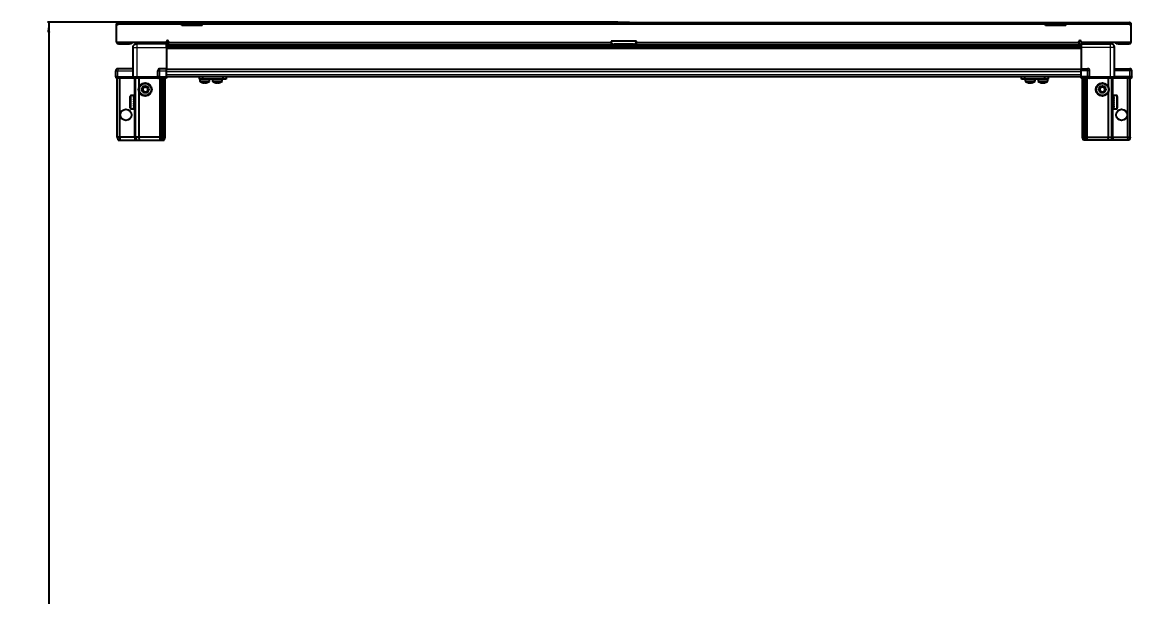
# Model space of a CAD drawing. Header units: millimetres. Extents: x 1415 to 5720, y -1019 to 1530.
# Drawn here: x 1479 to 2571, y 228 to 795 of the extents above; entities that cross this region are included whole.
import ezdxf

# ---------------------------------------------------------------- set-up
doc = ezdxf.new("R2010")
doc.units = ezdxf.units.MM
doc.layers.add('FORMAT', color=7, linetype='Continuous')
doc.styles.add('SLDTEXTSTYLE0', font='TXT', dxfattribs={"width": 0.75})
doc.dimstyles.new('SLDDIMSTYLE0', dxfattribs={"dimtxt": 20, "dimasz": 10, "dimexe": 0, "dimexo": 0.0625, "dimgap": 5, "dimtad": 2, "dimdec": 1, "dimrnd": 1e-09, "dimzin": 12, "dimdsep": 46, "dimtxsty": 'SLDTEXTSTYLE0', "dimsah": 1, "dimcen": 0.09, "dimadec": 0, "dimazin": 3, "dimtfac": 1, "dimtofl": 0, "dimtmove": 0, "dimatfit": 3, "dimfxl": 0, "dimfrac": 2, "dimtolj": 1, "dimtzin": 12, "dimarcsym": 0})

# ---------------------------------------------------------------- blocks, each defined once
blk = doc.blocks.new('_D_8')
at = {"layer": 'FORMAT'}
for p, q in [((2065, 794.5), (1503.8, 794.5)), ((1504.8, 794.5), (1504.8, -1012.5)), ((1573.4, -1012.5), (1503.8, -1012.5))]:
    blk.add_line(p, q, dxfattribs=at)
for points in [[(1504.8, 794.5), (1503.3, 784.5), (1506.4, 784.5)], [(1504.8, -1012.5), (1506.4, -1002.5), (1503.3, -1002.5)]]:
    blk.add_solid(points, dxfattribs=at)
at = {"layer": 'FORMAT', "insert": (1479, -138.5), "char_height": 20, "attachment_point": 1, "rotation": 90, "style": 'SLDTEXTSTYLE0'}
blk.add_mtext('1807', dxfattribs=at)

msp = doc.modelspace()

# ---------------------------------------------------------------- linework, layer by layer
at = {"color": 7, "linetype": 'Continuous', "lineweight": 25}
for p, q in [((1572.32, 792.11), (1571.32, 792.11)), ((1571.32, 792.11), (1571.32, 791.21)), ((1572.32, 791.21), (1571.32, 791.21)), ((1571.32, 791.21), (1571.32, 774.71)), ((1572.32, 792.11), (1572.32, 791.21)), ((1572.92, 794.21), (1635.82, 794.21)), ((1635.82, 792.11), (1635.82, 794.21)), ((1635.82, 794.21), (1645.82, 794.21)), ((1645.82, 792.71), (1635.82, 792.71)), ((1635.82, 791.21), (1635.82, 792.11)), ((1655.82, 791.21), (1635.82, 791.21)), ((1645.82, 794.21), (1655.82, 794.21)), ((1655.82, 792.71), (1645.82, 792.71)), ((1655.82, 794.21), (2485.82, 794.21)), ((1655.82, 794.21), (1655.82, 792.11)), ((1655.82, 791.21), (1655.82, 792.11)), ((2065.03, 794.51), (2065.03, 794.21)), ((2065.03, 794.51), (2076.6, 794.51)), ((2076.6, 794.21), (2076.6, 794.51)), ((2485.82, 792.11), (2485.82, 794.21)), ((2485.82, 794.21), (2495.82, 794.21)), ((2495.82, 792.71), (2485.82, 792.71)), ((2485.82, 791.21), (2485.82, 792.11)), ((2505.82, 791.21), (2485.82, 791.21)), ((2495.82, 794.21), (2505.82, 794.21)), ((2505.82, 792.71), (2495.82, 792.71)), ((2505.82, 794.21), (2568.72, 794.21)), ((2505.82, 794.21), (2505.82, 792.11)), ((2505.82, 791.21), (2505.82, 792.11)), ((2569.32, 792.11), (2570.32, 792.11)), ((2569.32, 792.11), (2569.32, 791.21)), ((2570.32, 791.21), (2569.32, 791.21)), ((2570.32, 791.21), (2570.32, 792.11)), ((2570.32, 774.71), (2570.32, 791.21)), ((1620.82, 774.71), (1620.82, 775.56)), ((1622.82, 775.56), (1622.82, 774.81)), ((2083.32, 775.71), (2058.32, 775.71)), ((2058.32, 775.71), (2058.32, 774.81)), ((2083.32, 774.81), (2083.32, 775.71)), ((2518.82, 774.81), (2518.82, 775.56)), ((2520.82, 775.56), (2520.82, 774.71)), ((1571.32, 774.71), (1620.82, 774.71)), ((1573.42, 773.21), (1584.32, 773.21)), ((1586.32, 773.21), (1584.32, 773.21)), ((1586.32, 774.71), (1586.32, 773.21)), ((1587.82, 740.71), (1587.82, 769.71)), ((1591.57, 774.71), (1591.57, 773.21)), ((1620.82, 773.21), (1591.82, 773.21)), ((1618.07, 773.21), (1618.07, 774.71)), ((1620.82, 774.71), (1620.82, 773.21)), ((1620.82, 772.56), (1644.7, 772.56)), ((2520.82, 770.77), (1620.82, 770.77)), ((2520.82, 770.74), (1620.82, 770.74)), ((1620.82, 769.71), (1620.82, 748.71)), ((1622.82, 772.71), (1622.82, 774.81)), ((1622.82, 772.71), (2058.32, 772.71)), ((1639.32, 772.71), (1639.32, 772.56)), ((1639.48, 772.71), (1639.48, 772.56)), ((1639.69, 772.71), (1639.69, 772.56)), ((1640.24, 772.71), (1640.24, 772.56)), ((1640.65, 772.71), (1640.65, 772.56)), ((1641.54, 772.71), (1641.54, 772.56)), ((1642.13, 772.71), (1642.13, 772.56)), ((1643.26, 772.71), (1643.26, 772.56)), ((1643.96, 772.71), (1643.96, 772.56)), ((1644.7, 772.56), (1645.24, 772.56)), ((1645.24, 772.71), (1645.24, 772.56)), ((1645.24, 772.56), (1645.24, 772.56)), ((1645.24, 772.56), (1645.97, 772.56)), ((1645.43, 772.71), (1645.43, 772.56)), ((1645.93, 772.71), (1645.93, 772.56)), ((1645.97, 772.56), (1645.98, 772.56)), ((1645.98, 772.71), (1645.98, 772.56)), ((1645.98, 772.56), (1646.94, 772.56)), ((1646.94, 772.56), (2494.7, 772.56)), ((1647.27, 772.71), (1647.27, 772.56)), ((1647.28, 772.71), (1647.28, 772.56)), ((1647.98, 772.71), (1647.98, 772.56)), ((1649.15, 772.71), (1649.15, 772.56)), ((1649.77, 772.71), (1649.77, 772.56)), ((1650.71, 772.71), (1650.71, 772.56)), ((1651.17, 772.71), (1651.17, 772.56)), ((1651.8, 772.71), (1651.8, 772.56)), ((1652.05, 772.71), (1652.05, 772.56)), ((1652.29, 772.71), (1652.29, 772.56)), ((1652.32, 772.71), (1652.32, 772.56)), ((2058.32, 774.81), (2058.32, 772.71)), ((2080.32, 772.71), (2061.32, 772.71)), ((2083.32, 772.71), (2083.32, 774.81)), ((2083.32, 772.71), (2518.82, 772.71)), ((2489.32, 772.71), (2489.32, 772.56)), ((2489.43, 772.71), (2489.43, 772.56)), ((2489.61, 772.71), (2489.61, 772.56)), ((2490.12, 772.71), (2490.12, 772.56)), ((2490.51, 772.71), (2490.51, 772.56)), ((2491.37, 772.71), (2491.37, 772.56)), ((2491.93, 772.71), (2491.93, 772.56)), ((2493.05, 772.71), (2493.05, 772.56)), ((2493.73, 772.71), (2493.73, 772.56)), ((2494.7, 772.56), (2495, 772.56)), ((2495, 772.71), (2495, 772.56)), ((2495, 772.56), (2495.01, 772.56)), ((2495.01, 772.56), (2495.74, 772.56)), ((2495.27, 772.71), (2495.27, 772.56)), ((2495.74, 772.71), (2495.74, 772.56)), ((2495.74, 772.56), (2497.03, 772.56)), ((2496.94, 772.56), (2520.82, 772.56)), ((2497.03, 772.71), (2497.03, 772.56)), ((2497.13, 772.71), (2497.13, 772.56)), ((2497.75, 772.71), (2497.75, 772.56)), ((2498.95, 772.71), (2498.95, 772.56)), ((2499.57, 772.71), (2499.57, 772.56)), ((2500.56, 772.71), (2500.56, 772.56)), ((2501.03, 772.71), (2501.03, 772.56)), ((2501.7, 772.71), (2501.7, 772.56)), ((2501.98, 772.71), (2501.98, 772.56)), ((2502.27, 772.71), (2502.27, 772.56)), ((2502.32, 772.56), (2502.32, 772.71)), ((2502.32, 772.71), (2502.32, 772.56)), ((2518.82, 774.81), (2518.82, 772.71)), ((2520.82, 774.71), (2520.82, 773.21)), ((2520.82, 774.71), (2570.32, 774.71)), ((2520.82, 773.21), (2549.82, 773.21)), ((2520.82, 769.71), (2520.82, 748.71)), ((2520.97, 773.21), (2520.97, 769.71)), ((2523.57, 774.71), (2523.57, 773.21)), ((2550.07, 773.21), (2550.07, 774.71)), ((2553.82, 740.71), (2553.82, 769.71)), ((2555.32, 773.21), (2555.32, 774.71)), ((2557.32, 773.21), (2555.32, 773.21)), ((2557.32, 773.21), (2568.22, 773.21)), ((1570.82, 740.71), (1570.82, 746.71)), ((1587.82, 748.71), (1572.82, 748.71)), ((1612.32, 740.71), (1612.32, 746.71)), ((1620.82, 748.71), (1614.32, 748.71)), ((1620.82, 746.71), (1620.82, 748.71)), ((1620.82, 748.06), (2520.82, 748.06)), ((1620.82, 740.71), (1620.82, 746.71)), ((2520.82, 748.71), (2527.32, 748.71)), ((2520.82, 746.71), (2520.82, 748.71)), ((2520.82, 740.71), (2520.82, 746.71)), ((2529.32, 740.71), (2529.32, 746.71)), ((2553.82, 748.71), (2568.82, 748.71)), ((2570.82, 740.71), (2570.82, 746.71)), ((1570.82, 740.71), (1570.82, 740.38)), ((1570.82, 740.71), (1570.82, 740.71)), ((1570.82, 740.71), (1570.82, 740.38)), ((1572.82, 740.71), (1570.82, 740.71)), ((1570.82, 740.38), (1571.32, 739.51)), ((1570.82, 740.38), (1571.32, 739.51)), ((1571.32, 739.51), (1572.82, 739.51)), ((1572.32, 681.21), (1572.32, 739.51)), ((1572.82, 740.71), (1587.62, 740.71)), ((1587.62, 739.51), (1572.82, 739.51)), ((1574.82, 681.21), (1574.82, 739.51)), ((1587.62, 740.71), (1587.82, 740.71)), ((1587.82, 739.51), (1587.62, 739.51)), ((1587.82, 740.71), (1587.82, 739.51)), ((1587.82, 740.71), (1591.82, 740.71)), ((1591.82, 739.51), (1587.82, 739.51)), ((1590.32, 681.21), (1590.32, 739.51)), ((1591.82, 740.71), (1612.12, 740.71)), ((1612.12, 739.51), (1591.82, 739.51)), ((1593.82, 730.71), (1593.82, 739.51)), ((1612.12, 740.71), (1612.32, 740.71)), ((1612.32, 739.51), (1612.12, 739.51)), ((1612.32, 740.71), (1612.32, 739.51)), ((1614.32, 740.71), (1612.32, 740.71)), ((1612.32, 740.71), (1614.32, 740.71)), ((1612.32, 739.51), (1613, 739.51)), ((1620.82, 739.51), (1613, 739.51)), ((1614.32, 740.71), (1620.82, 740.71)), ((1614.32, 740.38), (1620.82, 740.38)), ((1615.32, 681.21), (1615.32, 739.51)), ((1616.32, 681.21), (1616.32, 739.51)), ((1617.82, 681.21), (1617.82, 739.51)), ((1619.32, 681.21), (1619.32, 739.51)), ((1620.82, 740.86), (2520.82, 740.86)), ((1620.82, 740.71), (1620.82, 740.38)), ((1620.82, 740.38), (1620.82, 739.51)), ((1653.27, 738.36), (1653.27, 740.86)), ((1656.27, 738.36), (1653.27, 738.36)), ((1653.62, 738.36), (1653.62, 736.46)), ((1656.27, 740.86), (1656.27, 738.36)), ((1676.47, 738.36), (1656.27, 738.36)), ((1663.12, 736.46), (1663.12, 738.36)), ((1666.07, 738.36), (1666.07, 736.46)), ((1666.12, 738.36), (1666.12, 736.46)), ((1675.62, 736.46), (1675.62, 738.36)), ((1676.47, 738.36), (1676.47, 740.86)), ((1679.47, 738.36), (1676.47, 738.36)), ((1679.47, 740.86), (1679.47, 738.36)), ((2462.17, 738.36), (2462.17, 740.86)), ((2465.17, 738.36), (2462.17, 738.36)), ((2465.17, 740.86), (2465.17, 738.36)), ((2485.37, 738.36), (2465.17, 738.36)), ((2466.02, 738.36), (2466.02, 736.46)), ((2475.52, 736.46), (2475.52, 738.36)), ((2475.57, 736.46), (2475.57, 738.36)), ((2478.52, 738.36), (2478.52, 736.46)), ((2485.37, 738.36), (2485.37, 740.86)), ((2488.37, 738.36), (2485.37, 738.36)), ((2488.02, 736.46), (2488.02, 738.36)), ((2488.37, 740.86), (2488.37, 738.36)), ((2520.82, 740.71), (2520.82, 740.38)), ((2520.82, 740.71), (2520.82, 740.71)), ((2520.82, 740.71), (2527.32, 740.71)), ((2527.32, 740.71), (2520.82, 740.71)), ((2520.82, 739.51), (2520.82, 740.38)), ((2520.82, 740.38), (2520.82, 740.38)), ((2520.82, 740.38), (2527.32, 740.38)), ((2528.64, 739.51), (2520.82, 739.51)), ((2522.32, 681.21), (2522.32, 739.51)), ((2523.82, 681.21), (2523.82, 739.51)), ((2525.32, 681.21), (2525.32, 739.51)), ((2526.32, 681.21), (2526.32, 739.51)), ((2529.32, 740.71), (2527.32, 740.71)), ((2528.64, 739.51), (2529.32, 739.51)), ((2529.32, 740.71), (2529.32, 739.51)), ((2529.32, 740.71), (2529.52, 740.71)), ((2529.52, 739.51), (2529.32, 739.51)), ((2529.52, 740.71), (2549.82, 740.71)), ((2549.82, 739.51), (2529.52, 739.51)), ((2547.82, 730.71), (2547.82, 739.51)), ((2549.82, 740.71), (2553.82, 740.71)), ((2553.82, 739.51), (2549.82, 739.51)), ((2551.32, 681.21), (2551.32, 739.51)), ((2553.82, 740.71), (2553.82, 739.51)), ((2553.82, 740.71), (2554.02, 740.71)), ((2554.02, 739.51), (2553.82, 739.51)), ((2554.02, 740.71), (2568.82, 740.71)), ((2568.82, 740.71), (2554.02, 740.71)), ((2568.82, 739.51), (2554.02, 739.51)), ((2566.82, 681.21), (2566.82, 739.51)), ((2570.82, 740.71), (2568.82, 740.71)), ((2568.82, 739.51), (2570.32, 739.51)), ((2569.32, 681.21), (2569.32, 739.51)), ((2570.32, 739.51), (2570.82, 740.38)), ((2570.82, 740.71), (2570.82, 740.38)), ((1585.12, 710.01), (1585.12, 721.41)), ((1588.82, 722.21), (1585.92, 722.21)), ((1588.32, 722.12), (1588.82, 722.12)), ((1588.32, 722.12), (1588.32, 721.95)), ((1588.32, 721.95), (1588.82, 721.95)), ((1588.32, 721.47), (1588.82, 721.47)), ((1588.32, 721.47), (1588.32, 721.09)), ((1588.32, 721.09), (1588.82, 721.09)), ((1588.82, 722.12), (1588.82, 722.21)), ((1588.82, 721.95), (1588.82, 722.12)), ((1588.82, 721.47), (1588.82, 721.95)), ((1588.82, 721.09), (1588.82, 721.47)), ((1588.82, 720.25), (1588.82, 721.09)), ((1593.82, 681.21), (1593.82, 725.71)), ((2547.82, 681.21), (2547.82, 725.71)), ((2555.72, 722.21), (2552.82, 722.21)), ((2552.82, 722.21), (2552.82, 722.2)), ((2553.32, 722.2), (2552.82, 722.2)), ((2552.82, 722.2), (2552.82, 722.12)), ((2552.82, 722.12), (2552.82, 721.78)), ((2553.32, 722.12), (2552.82, 722.12)), ((2553.32, 721.78), (2552.82, 721.78)), ((2552.82, 721.78), (2552.82, 721.48)), ((2552.82, 721.48), (2552.82, 720.76)), ((2553.32, 721.48), (2552.82, 721.48)), ((2553.32, 722.12), (2553.32, 722.2)), ((2553.32, 721.48), (2553.32, 721.78)), ((2556.52, 721.41), (2556.52, 719.93)), ((1588.32, 720.25), (1588.82, 720.25)), ((1588.32, 720.25), (1588.32, 719.69)), ((1588.32, 719.69), (1588.82, 719.69)), ((1588.32, 718.59), (1588.82, 718.59)), ((1588.32, 718.59), (1588.32, 717.91)), ((1588.32, 717.91), (1588.82, 717.91)), ((1588.32, 716.65), (1588.82, 716.65)), ((1588.32, 716.65), (1588.32, 715.91)), ((1588.32, 716.35), (1588.82, 716.35)), ((1588.32, 715.91), (1588.82, 715.91)), ((1588.32, 714.61), (1588.82, 714.61)), ((1588.32, 714.61), (1588.32, 713.89)), ((1588.32, 714.48), (1588.82, 714.48)), ((1588.32, 713.89), (1588.82, 713.89)), ((1588.32, 712.69), (1588.82, 712.69)), ((1588.32, 712.69), (1588.32, 712.06)), ((1588.32, 712.06), (1588.82, 712.06)), ((1588.32, 711.06), (1588.82, 711.06)), ((1588.32, 711.06), (1588.32, 710.57)), ((1588.32, 710.57), (1588.82, 710.57)), ((1588.32, 709.88), (1588.82, 709.88)), ((1588.32, 709.88), (1588.32, 709.6)), ((1588.82, 719.69), (1588.82, 720.25)), ((1588.92, 720.11), (1588.82, 720.11)), ((1588.82, 718.59), (1588.82, 719.69)), ((1588.82, 717.91), (1588.82, 718.59)), ((1588.82, 716.65), (1588.82, 717.91)), ((1588.82, 716.35), (1588.82, 716.65)), ((1588.82, 714.61), (1588.82, 715.91)), ((1588.82, 713.89), (1588.82, 714.48)), ((1588.82, 712.69), (1588.82, 713.89)), ((1588.82, 712.06), (1588.82, 712.69)), ((1588.82, 711.06), (1588.82, 712.06)), ((1588.82, 711.31), (1588.92, 711.31)), ((1588.82, 710.57), (1588.82, 711.06)), ((1588.82, 709.88), (1588.82, 710.57)), ((1588.82, 709.6), (1588.82, 709.88)), ((1588.92, 718.6), (1588.92, 720.11)), ((1588.92, 711.31), (1588.92, 718.6)), ((1590.32, 719.71), (1589.32, 719.71)), ((1589.32, 711.71), (1590.32, 711.71)), ((2552.32, 719.71), (2551.32, 719.71)), ((2551.32, 711.71), (2552.32, 711.71)), ((2552.82, 720.11), (2552.72, 720.11)), ((2552.72, 720.11), (2552.72, 711.31)), ((2552.72, 711.31), (2552.82, 711.31)), ((2553.32, 720.76), (2552.82, 720.76)), ((2552.82, 720.76), (2552.82, 720.26)), ((2552.82, 720.26), (2552.82, 719.25)), ((2553.32, 720.26), (2552.82, 720.26)), ((2553.32, 719.25), (2552.82, 719.25)), ((2552.82, 719.25), (2552.82, 718.61)), ((2552.82, 718.61), (2552.82, 717.39)), ((2553.32, 718.61), (2552.82, 718.61)), ((2553.32, 717.39), (2552.82, 717.39)), ((2552.82, 717.39), (2552.82, 716.85)), ((2553.32, 716.85), (2552.82, 716.85)), ((2552.82, 716.67), (2552.82, 715.37)), ((2553.32, 716.67), (2552.82, 716.67)), ((2553.32, 715.37), (2552.82, 715.37)), ((2553.32, 714.98), (2552.82, 714.98)), ((2552.82, 714.98), (2552.82, 714.63)), ((2553.32, 714.63), (2552.82, 714.63)), ((2552.82, 714.63), (2552.82, 713.38)), ((2553.32, 713.38), (2552.82, 713.38)), ((2552.82, 713.38), (2552.82, 712.7)), ((2552.82, 712.7), (2552.82, 711.62)), ((2553.32, 712.7), (2552.82, 712.7)), ((2553.32, 711.62), (2552.82, 711.62)), ((2552.82, 711.62), (2552.82, 711.07)), ((2552.82, 711.07), (2552.82, 710.26)), ((2553.32, 711.07), (2552.82, 711.07)), ((2553.32, 710.26), (2552.82, 710.26)), ((2552.82, 710.26), (2552.82, 709.89)), ((2552.82, 709.89), (2552.82, 709.43)), ((2553.32, 709.89), (2552.82, 709.89)), ((2553.32, 720.26), (2553.32, 720.76)), ((2553.32, 718.61), (2553.32, 719.25)), ((2553.32, 716.67), (2553.32, 717.39)), ((2553.32, 714.63), (2553.32, 715.37)), ((2553.32, 712.7), (2553.32, 713.38)), ((2553.32, 711.07), (2553.32, 711.62)), ((2553.32, 709.89), (2553.32, 710.26)), ((2556.52, 719.93), (2556.52, 710.01)), ((1585.92, 709.21), (1588.82, 709.21)), ((1588.32, 709.6), (1588.82, 709.6)), ((1588.32, 709.28), (1588.82, 709.28)), ((1588.32, 709.28), (1588.32, 709.22)), ((1588.32, 709.22), (1588.82, 709.22)), ((1588.82, 709.28), (1588.82, 709.6)), ((1588.82, 709.22), (1588.82, 709.28)), ((1588.82, 709.21), (1588.82, 709.22)), ((2553.32, 709.43), (2552.82, 709.43)), ((2552.82, 709.43), (2552.82, 709.28)), ((2552.82, 709.28), (2552.82, 709.21)), ((2553.32, 709.28), (2552.82, 709.28)), ((2552.82, 709.21), (2555.72, 709.21)), ((2553.32, 709.28), (2553.32, 709.43)), ((1572.32, 681.21), (1573.12, 678.21)), ((1574.82, 681.21), (1572.32, 681.21)), ((1573.12, 678.21), (1574.97, 678.21)), ((1574.82, 681.21), (1574.97, 678.21)), ((1589.32, 681.21), (1574.82, 681.21)), ((1574.97, 678.21), (1589.32, 678.21)), ((1590.32, 681.21), (1589.32, 681.21)), ((1589.32, 678.21), (1591.12, 678.21)), ((1593.82, 681.21), (1590.32, 681.21)), ((1590.32, 681.21), (1591.12, 678.21)), ((1591.12, 678.21), (1594.15, 678.21)), ((1614.32, 681.21), (1593.82, 681.21)), ((1594.15, 678.21), (1593.82, 681.21)), ((1594.15, 678.21), (1614.32, 678.21)), ((1615.32, 681.21), (1614.32, 681.21)), ((1614.32, 678.21), (1616.12, 678.21)), ((1616.32, 681.21), (1615.32, 681.21)), ((1616.12, 678.21), (1615.32, 681.21)), ((1616.12, 678.21), (1616.86, 678.21)), ((1617.82, 681.21), (1616.32, 681.21)), ((1616.86, 678.21), (1616.32, 681.21)), ((1616.86, 678.21), (1617.36, 678.21)), ((1617.36, 678.21), (1617.82, 681.21)), ((1617.36, 678.21), (1618.52, 678.21)), ((1619.32, 681.21), (1617.82, 681.21)), ((1618.52, 678.21), (1619.32, 681.21)), ((2522.32, 681.21), (2523.82, 681.21)), ((2523.12, 678.21), (2522.32, 681.21)), ((2524.28, 678.21), (2523.12, 678.21)), ((2523.82, 681.21), (2525.32, 681.21)), ((2524.28, 678.21), (2523.82, 681.21)), ((2524.78, 678.21), (2524.28, 678.21)), ((2524.78, 678.21), (2525.32, 681.21)), ((2525.52, 678.21), (2524.78, 678.21)), ((2525.32, 681.21), (2526.32, 681.21)), ((2525.52, 678.21), (2526.32, 681.21)), ((2527.32, 678.21), (2525.52, 678.21)), ((2526.32, 681.21), (2527.32, 681.21)), ((2527.32, 681.21), (2547.82, 681.21)), ((2547.49, 678.21), (2527.32, 678.21)), ((2547.49, 678.21), (2547.82, 681.21)), ((2550.52, 678.21), (2547.49, 678.21)), ((2547.82, 681.21), (2551.32, 681.21)), ((2551.32, 681.21), (2550.52, 678.21)), ((2552.32, 678.21), (2550.52, 678.21)), ((2551.32, 681.21), (2552.32, 681.21)), ((2552.32, 681.21), (2566.82, 681.21)), ((2566.67, 678.21), (2552.32, 678.21)), ((2566.82, 681.21), (2566.67, 678.21)), ((2568.52, 678.21), (2566.67, 678.21)), ((2566.82, 681.21), (2569.32, 681.21)), ((2569.32, 681.21), (2568.52, 678.21))]:
    msp.add_line(p, q, dxfattribs=at)
at = {"color": 8, "linetype": 'Continuous', "lineweight": 18}
for p, q in [((1635.82, 792.11), (1572.32, 792.11)), ((1645.82, 792.71), (1645.82, 794.21)), ((2485.82, 792.11), (1655.82, 792.11)), ((2495.82, 794.21), (2495.82, 792.71)), ((2569.32, 792.11), (2505.82, 792.11)), ((1573.42, 774.71), (1573.42, 773.21)), ((1584.32, 773.21), (1584.32, 774.71)), ((1591.82, 769.71), (1620.82, 769.71)), ((1591.82, 740.71), (1591.82, 769.71)), ((1620.82, 773.21), (1622.82, 773.21)), ((2520.82, 771.98), (1620.82, 771.98)), ((1620.82, 769.53), (2520.82, 769.53)), ((2520.82, 768.12), (1620.82, 768.12)), ((1622.82, 774.81), (2058.32, 774.81)), ((2058.32, 773.21), (2059.66, 773.21)), ((2081.98, 773.21), (2083.32, 773.21)), ((2083.32, 774.81), (2518.82, 774.81)), ((2518.82, 773.21), (2520.82, 773.21)), ((2549.82, 769.71), (2520.82, 769.71)), ((2549.82, 740.71), (2549.82, 769.71)), ((2557.32, 774.71), (2557.32, 773.21)), ((2568.22, 774.71), (2568.22, 773.21)), ((1570.82, 746.71), (1572.82, 746.71)), ((1572.82, 748.71), (1572.82, 746.71)), ((1572.82, 740.71), (1572.82, 746.71)), ((1572.82, 746.71), (1587.82, 746.71)), ((1612.32, 746.71), (1614.32, 746.71)), ((1614.32, 746.71), (1614.32, 748.71)), ((1614.32, 746.71), (1620.82, 746.71)), ((1614.32, 740.71), (1614.32, 746.71)), ((1620.82, 748.71), (2520.82, 748.71)), ((1620.82, 746.06), (2520.82, 746.06)), ((1620.82, 742.86), (2520.82, 742.86)), ((2527.32, 746.71), (2520.82, 746.71)), ((2527.32, 746.71), (2527.32, 748.71)), ((2527.32, 740.71), (2527.32, 746.71)), ((2529.32, 746.71), (2527.32, 746.71)), ((2568.82, 746.71), (2553.82, 746.71)), ((2568.82, 748.71), (2568.82, 746.71)), ((2568.82, 740.71), (2568.82, 746.71)), ((2570.82, 746.71), (2568.82, 746.71)), ((1572.82, 740.71), (1572.82, 739.51)), ((1587.62, 739.51), (1587.62, 740.71)), ((1589.32, 719.71), (1589.32, 739.51)), ((1591.82, 740.71), (1591.82, 739.51)), ((1612.12, 739.51), (1612.12, 740.71)), ((1614.32, 740.71), (1614.32, 740.38)), ((1614.32, 681.21), (1614.32, 739.51)), ((1663.12, 736.46), (1653.62, 736.46)), ((1662.93, 736.09), (1653.81, 736.09)), ((1666.12, 736.46), (1666.07, 736.46)), ((1675.62, 736.46), (1666.12, 736.46)), ((1666.31, 736.09), (1666.26, 736.09)), ((1675.43, 736.09), (1666.31, 736.09)), ((2468.23, 736.46), (2466.02, 736.46)), ((2468.33, 736.09), (2466.21, 736.09)), ((2475.52, 736.46), (2468.23, 736.46)), ((2475.33, 736.09), (2468.33, 736.09)), ((2475.38, 736.09), (2475.33, 736.09)), ((2475.57, 736.46), (2475.52, 736.46)), ((2486.02, 736.46), (2478.52, 736.46)), ((2485.91, 736.09), (2478.71, 736.09)), ((2487.83, 736.09), (2485.91, 736.09)), ((2488.02, 736.46), (2486.02, 736.46)), ((2520.82, 740.71), (2520.82, 740.38)), ((2527.32, 740.71), (2527.32, 740.38)), ((2527.32, 681.21), (2527.32, 739.51)), ((2529.52, 740.71), (2529.52, 739.51)), ((2549.82, 740.71), (2549.82, 739.51)), ((2552.32, 719.71), (2552.32, 739.51)), ((2554.02, 740.71), (2554.02, 739.51)), ((2568.82, 740.71), (2568.82, 739.51)), ((1585.92, 709.21), (1585.92, 722.21)), ((2555.72, 722.21), (2555.72, 720.52)), ((1589.32, 718.34), (1589.32, 719.71)), ((1589.32, 711.71), (1589.32, 718.34)), ((1589.32, 681.21), (1589.32, 711.71)), ((2552.32, 719.71), (2552.32, 711.71)), ((2552.32, 681.21), (2552.32, 711.71)), ((2555.72, 720.52), (2555.72, 709.21)), ((1589.32, 681.21), (1589.32, 678.21)), ((1614.32, 678.21), (1614.32, 681.21)), ((2527.32, 678.21), (2527.32, 681.21)), ((2552.32, 681.21), (2552.32, 678.21))]:
    msp.add_line(p, q, dxfattribs=at)
at = {"color": 7, "linetype": 'Continuous', "lineweight": 25}
for centre, radius in [((1599.82, 728.21), 6.5), ((2541.82, 728.21), 6.5), ((1599.82, 728.21), 3.46), ((2541.82, 728.21), 3.46), ((1580.82, 703.21), 5.5), ((2560.82, 703.21), 5.5)]:
    msp.add_circle(centre, radius, dxfattribs=at)
at = {"color": 8, "linetype": 'Continuous', "lineweight": 18}
for centre in [(1599.82, 728.21), (2541.82, 728.21)]:
    msp.add_circle(centre, 5.7, dxfattribs=at)
at = {"color": 7, "linetype": 'Continuous', "lineweight": 25}
for centre, radius, start, end in [((1621.82, 775.56), 1, 0, 180), ((2061.32, 775.71), 3, 180, 270), ((2080.32, 775.71), 3, 270, 360), ((2519.82, 775.56), 1, 0, 180), ((1573.42, 775.31), 2.1, 196.60155, 270), ((2568.22, 775.31), 2.1, 270, 343.39845), ((1572.82, 746.71), 2, 90, 180), ((1614.32, 746.71), 2, 90, 180), ((2527.32, 746.71), 2, 0, 90), ((2568.82, 746.71), 2, 0, 90), ((1654.07, 736.46), 0.45, 180, 235.28209), ((1658.37, 742.66), 8, 235.28209, 258.9392), ((1658.37, 742.66), 8, 281.00757, 304.71791), ((1662.67, 736.46), 0.45, 304.71791, 0), ((1666.52, 736.46), 0.45, 180, 235.28209), ((1666.57, 736.46), 0.45, 180, 235.28209), ((1670.82, 742.66), 8, 235.28209, 256.54113), ((1670.87, 742.66), 8, 235.28209, 259.06255), ((1670.87, 742.66), 8, 280.87532, 304.71791), ((1675.17, 736.46), 0.45, 304.71791, 0), ((2466.47, 736.46), 0.45, 180, 235.28209), ((2470.77, 742.66), 8, 235.28209, 259.05401), ((2470.77, 742.66), 8, 280.84597, 304.71791), ((2470.82, 742.66), 8, 280.92113, 304.71791), ((2475.07, 736.46), 0.45, 304.71791, 0), ((2475.12, 736.46), 0.45, 304.71791, 0), ((2478.97, 736.46), 0.45, 180, 235.28209), ((2483.27, 742.66), 8, 235.28209, 258.92302), ((2483.27, 742.66), 8, 280.93918, 304.71791), ((2487.57, 736.46), 0.45, 304.71791, 0), ((1585.92, 721.41), 0.8, 90, 180), ((1599.82, 728.21), 2.5, 134.92207, 194.92207), ((1599.82, 728.21), 2.5, 194.92207, 254.92207), ((1599.82, 728.21), 2.5, 74.92207, 134.92207), ((1599.82, 728.21), 2.5, 254.92207, 314.92207), ((1599.82, 728.21), 2.5, 14.92207, 74.92207), ((1599.82, 728.21), 2.5, 314.92207, 14.92207), ((2541.82, 728.21), 2.5, 118.29497, 178.29497), ((2541.82, 728.21), 2.5, 178.29497, 238.29497), ((2541.82, 728.21), 2.5, 238.29497, 298.29497), ((2541.82, 728.21), 2.5, 58.29497, 118.29497), ((2541.82, 728.21), 2.5, 298.29497, 358.29497), ((2541.82, 728.21), 2.5, 358.29497, 58.29497), ((2555.72, 721.41), 0.8, 0, 90), ((1585.92, 710.01), 0.8, 180, 270), ((1589.32, 720.11), 0.4, 180, 270), ((1589.32, 711.31), 0.4, 90, 180), ((2552.32, 720.11), 0.4, 270, 360), ((2552.32, 711.31), 0.4, 0, 90), ((2555.72, 710.01), 0.8, 270, 360)]:
    msp.add_arc(centre, radius, start, end, dxfattribs=at)
for centre, start_param, end_param in [((1614.32, 736.92), 0, 0.7227342), ((2527.32, 736.92), 5.5604511, 6.2831853)]:
    msp.add_ellipse(centre, major_axis=(0, 3.46), ratio=0.5773503, start_param=start_param, end_param=end_param, dxfattribs=at)
for points, knots in [([(1572.91, 794.12), (1572.83, 794.11), (1572.52, 794.06), (1572.03, 793.73), (1571.57, 793.19), (1571.35, 792.6), (1571.33, 792.24), (1571.32, 792.11)], [0, 0, 0, 0, 0.0862, 0.3453145, 0.6044258, 0.863537, 1, 1, 1, 1]), ([(1572.32, 792.11), (1572.37, 792.37), (1572.46, 792.86), (1572.59, 793.5), (1572.72, 793.97), (1572.83, 794.19), (1572.9, 794.21), (1572.92, 794.21)], [0, 0, 0, 0, 0.2302553, 0.4485219, 0.6667858, 0.8850496, 1, 1, 1, 1]), ([(2570.32, 792.11), (2570.29, 792.37), (2570.24, 792.86), (2569.85, 793.5), (2569.29, 793.98), (2568.83, 794.11), (2568.6, 794.18)], [0, 0, 0, 0, 0.2601609, 0.506776, 0.753388, 1, 1, 1, 1]), ([(2568.72, 794.21), (2568.77, 794.19), (2568.86, 794.13), (2568.99, 793.74), (2569.12, 793.18), (2569.23, 792.6), (2569.3, 792.24), (2569.32, 792.11)], [0, 0, 0, 0, 0.2302553, 0.4485219, 0.6667858, 0.8850496, 1, 1, 1, 1]), ([(1587.82, 769.71), (1587.87, 770.15), (1587.94, 770.83), (1588.38, 771.65), (1588.83, 772.21), (1589.39, 772.66), (1590.2, 773.09), (1590.88, 773.17), (1591.32, 773.21)], [0, 0, 0, 0, 0.23945684, 0.36836066, 0.5, 0.63163934, 0.76054316, 1, 1, 1, 1]), ([(1591.82, 773.21), (1591.75, 773.21), (1591.62, 773.21), (1591.46, 773.21), (1591.34, 773.21), (1591.33, 773.21), (1591.32, 773.21)], [0, 0, 0, 0, 0.2493943, 0.5003335, 0.7501667, 1, 1, 1, 1]), ([(1620.82, 769.71), (1620.82, 770.11), (1620.82, 770.89), (1620.82, 771.94), (1620.82, 772.73), (1620.82, 773.15), (1620.82, 773.2), (1620.82, 773.21)], [0, 0, 0, 0, 0.2146939, 0.4293877, 0.6440816, 0.8587754, 1, 1, 1, 1]), ([(2520.82, 769.71), (2520.82, 770.11), (2520.82, 770.89), (2520.82, 771.94), (2520.82, 772.73), (2520.82, 773.15), (2520.82, 773.2), (2520.82, 773.21)], [0, 0, 0, 0, 0.2146939, 0.4293877, 0.6440816, 0.8587754, 1, 1, 1, 1]), ([(2549.82, 773.21), (2549.89, 773.21), (2550.02, 773.21), (2550.18, 773.21), (2550.3, 773.21), (2550.31, 773.21), (2550.32, 773.21)], [0, 0, 0, 0, 0.2493943, 0.5003335, 0.7501667, 1, 1, 1, 1]), ([(2553.82, 769.71), (2553.77, 770.15), (2553.7, 770.83), (2553.26, 771.65), (2552.81, 772.21), (2552.25, 772.66), (2551.44, 773.09), (2550.76, 773.17), (2550.32, 773.21)], [0, 0, 0, 0, 0.23945684, 0.36836066, 0.5, 0.63163934, 0.76054316, 1, 1, 1, 1]), ([(1656.87, 734.81), (1656.87, 734.81), (1656.87, 734.8), (1656.73, 734.84), (1656.55, 734.89), (1656.4, 734.94), (1656.33, 734.97), (1656.32, 734.98), (1656.32, 734.99), (1656.33, 734.99), (1656.35, 734.98), (1656.42, 734.97), (1656.71, 734.9), (1657.09, 734.83), (1657.51, 734.8), (1657.78, 734.82), (1657.94, 734.89), (1658.04, 734.96), (1658.11, 734.98), (1658.14, 734.99), (1658.16, 734.99), (1658.18, 734.99), (1658.22, 734.98), (1658.32, 734.95), (1658.48, 734.88), (1658.7, 734.82), (1659, 734.8), (1659.34, 734.82), (1659.65, 734.87), (1659.89, 734.92), (1660.01, 734.95), (1660.09, 734.97), (1660.14, 734.98), (1660.18, 734.98), (1660.2, 734.99), (1660.2, 734.99), (1660.2, 734.99)], [0, 0, 0, 0, 0.02609806, 0.07983731, 0.13720457, 0.17835712, 0.1990393, 0.20333955, 0.20768945, 0.21072293, 0.21454384, 0.22147953, 0.24860164, 0.35577715, 0.40489702, 0.45442268, 0.54604997, 0.59140385, 0.59711865, 0.60132508, 0.60438175, 0.60744379, 0.6119905, 0.62422862, 0.67851933, 0.75975016, 0.80430476, 0.84902576, 0.92362505, 0.95135982, 0.96870753, 0.97999594, 0.99114211, 0.99547316, 0.99884503, 1, 1, 1, 1]), ([(1660.2, 734.99), (1660.21, 734.99), (1660.21, 734.99), (1660.22, 734.98), (1660.17, 734.94), (1660.03, 734.88), (1659.9, 734.82), (1659.84, 734.8), (1659.88, 734.81), (1659.9, 734.81)], [0, 0, 0, 0, 0.01518292, 0.03653633, 0.09569973, 0.36014227, 0.67523868, 0.87453484, 1, 1, 1, 1]), ([(1669.36, 734.81), (1669.36, 734.81), (1669.38, 734.81), (1669.24, 734.85), (1669.08, 734.92), (1668.96, 734.97), (1668.96, 734.98), (1668.96, 734.99), (1668.98, 734.99), (1669, 734.98), (1669.09, 734.96), (1669.43, 734.89), (1669.86, 734.81), (1670.29, 734.8), (1670.51, 734.83), (1670.68, 734.89), (1670.8, 734.94), (1670.88, 734.97), (1670.93, 734.98), (1670.95, 734.99), (1670.98, 734.99), (1671, 734.98), (1671.06, 734.97), (1671.19, 734.9), (1671.34, 734.83), (1671.65, 734.8), (1672.04, 734.82), (1672.42, 734.89), (1672.72, 734.96), (1672.83, 734.98), (1672.85, 734.99), (1672.86, 734.99), (1672.87, 734.99), (1672.87, 734.98), (1672.81, 734.95), (1672.63, 734.88), (1672.43, 734.82), (1672.39, 734.81), (1672.38, 734.81)], [0, 0, 0, 0, 0.0283629, 0.0806823, 0.1383562, 0.1672924, 0.1709175, 0.1737955, 0.1766977, 0.1800498, 0.1863992, 0.2130773, 0.319019, 0.3539804, 0.3992833, 0.4476446, 0.4823368, 0.4997721, 0.5033973, 0.5070643, 0.5096216, 0.5128427, 0.5186896, 0.5415539, 0.6319042, 0.6733129, 0.7150637, 0.7923067, 0.8305407, 0.8353583, 0.8389044, 0.8414812, 0.8440625, 0.8478955, 0.8582124, 0.9039802, 0.9724588, 1, 1, 1, 1]), ([(2469.25, 734.81), (2469.25, 734.81), (2469.21, 734.82), (2469, 734.88), (2468.84, 734.95), (2468.78, 734.97), (2468.77, 734.98), (2468.77, 734.99), (2468.78, 734.99), (2468.8, 734.98), (2468.85, 734.97), (2469.07, 734.92), (2469.4, 734.85), (2469.78, 734.81), (2470.06, 734.8), (2470.32, 734.84), (2470.46, 734.91), (2470.59, 734.97), (2470.64, 734.98), (2470.66, 734.99), (2470.69, 734.99), (2470.71, 734.98), (2470.75, 734.98), (2470.87, 734.93), (2471.03, 734.86), (2471.29, 734.8), (2471.64, 734.81), (2472.01, 734.85), (2472.34, 734.92), (2472.57, 734.97), (2472.65, 734.98), (2472.67, 734.99), (2472.68, 734.99), (2472.68, 734.98), (2472.67, 734.96), (2472.5, 734.89), (2472.26, 734.81), (2472.28, 734.81), (2472.28, 734.81)], [0, 0, 0, 0, 0.02451912, 0.10597395, 0.13384212, 0.14781851, 0.15355312, 0.15640274, 0.15927956, 0.16178012, 0.16647727, 0.18164832, 0.25411072, 0.30099815, 0.33557914, 0.37919172, 0.4620214, 0.4826759, 0.48645495, 0.49027069, 0.49281666, 0.49535678, 0.49978442, 0.51342704, 0.5769545, 0.64097254, 0.67901695, 0.73137106, 0.78908324, 0.81803858, 0.82166614, 0.82454604, 0.82745017, 0.83080452, 0.83715808, 0.86385392, 0.96986594, 1, 1, 1, 1]), ([(2481.74, 734.81), (2481.75, 734.81), (2481.8, 734.8), (2481.75, 734.82), (2481.63, 734.87), (2481.52, 734.92), (2481.47, 734.95), (2481.44, 734.97), (2481.42, 734.98), (2481.42, 734.98), (2481.43, 734.99), (2481.44, 734.99), (2481.44, 734.99)], [0, 0, 0, 0, 0.11751301, 0.3191822, 0.65558742, 0.7806573, 0.8588867, 0.90979178, 0.96005539, 0.97958621, 0.99479168, 1, 1, 1, 1]), ([(2481.44, 734.99), (2481.44, 734.99), (2481.45, 734.99), (2481.49, 734.98), (2481.65, 734.94), (2481.94, 734.88), (2482.29, 734.82), (2482.63, 734.8), (2482.95, 734.82), (2483.16, 734.88), (2483.32, 734.95), (2483.4, 734.97), (2483.44, 734.98), (2483.47, 734.99), (2483.49, 734.99), (2483.51, 734.98), (2483.56, 734.97), (2483.66, 734.92), (2483.77, 734.85), (2483.97, 734.81), (2484.22, 734.8), (2484.61, 734.84), (2484.96, 734.91), (2485.23, 734.97), (2485.29, 734.98), (2485.31, 734.99), (2485.32, 734.99), (2485.32, 734.98), (2485.31, 734.98), (2485.21, 734.93), (2485, 734.86), (2484.78, 734.8), (2484.77, 734.81), (2484.77, 734.81)], [0, 0, 0, 0, 0.0033506, 0.0080628, 0.021119, 0.0794763, 0.1490118, 0.1929925, 0.2373326, 0.3338878, 0.3669223, 0.3834897, 0.3902874, 0.3936653, 0.3970754, 0.4000395, 0.4056074, 0.423591, 0.5094867, 0.5650663, 0.606058, 0.6577556, 0.7559406, 0.7804241, 0.7849037, 0.7894268, 0.7924448, 0.7954558, 0.8007042, 0.816876, 0.8921804, 0.9680663, 1, 1, 1, 1]), ([(1597.03, 728.96), (1597.4, 729.33), (1598.08, 730.01), (1598.76, 730.69), (1599.08, 731)], [0, 0, 0, 0, 0.5346859, 1, 1, 1, 1]), ([(1597.78, 726.18), (1597.69, 726.51), (1597.48, 727.3), (1597.22, 728.27), (1597.06, 728.84), (1597.03, 728.96)], [0, 0, 0, 0, 0.3629006, 0.8668753, 1, 1, 1, 1]), ([(1600.56, 725.42), (1600.07, 725.56), (1599.13, 725.81), (1598.21, 726.06), (1597.78, 726.18)], [0, 0, 0, 0, 0.5346859, 1, 1, 1, 1]), ([(1599.08, 731), (1599.57, 730.87), (1600.51, 730.62), (1601.43, 730.37), (1601.86, 730.25)], [0, 0, 0, 0, 0.5346859, 1, 1, 1, 1]), ([(1602.61, 727.46), (1602.24, 727.1), (1601.56, 726.42), (1600.88, 725.74), (1600.56, 725.42)], [0, 0, 0, 0, 0.5346859, 1, 1, 1, 1]), ([(1601.86, 730.25), (1601.9, 730.13), (1602.05, 729.55), (1602.31, 728.59), (1602.52, 727.8), (1602.61, 727.46)], [0, 0, 0, 0, 0.13312467, 0.63709944, 1, 1, 1, 1]), ([(2539.28, 726.85), (2539.29, 727.36), (2539.32, 728.32), (2539.35, 729.28), (2539.36, 729.73)], [0, 0, 0, 0, 0.5346859, 1, 1, 1, 1]), ([(2541.73, 725.33), (2541.44, 725.51), (2540.74, 725.94), (2539.89, 726.46), (2539.38, 726.78), (2539.28, 726.85)], [0, 0, 0, 0, 0.3629006, 0.8668753, 1, 1, 1, 1]), ([(2539.36, 729.73), (2539.82, 729.98), (2540.67, 730.43), (2541.51, 730.89), (2541.91, 731.1)], [0, 0, 0, 0, 0.5346859, 1, 1, 1, 1]), ([(2544.28, 726.7), (2543.82, 726.45), (2542.97, 725.99), (2542.13, 725.54), (2541.73, 725.33)], [0, 0, 0, 0, 0.5346859, 1, 1, 1, 1]), ([(2541.91, 731.1), (2542.01, 731.03), (2542.52, 730.72), (2543.37, 730.2), (2544.07, 729.76), (2544.36, 729.58)], [0, 0, 0, 0, 0.1331247, 0.6370994, 1, 1, 1, 1]), ([(2544.36, 729.58), (2544.35, 729.07), (2544.32, 728.1), (2544.29, 727.14), (2544.28, 726.7)], [0, 0, 0, 0, 0.5346859, 1, 1, 1, 1])]:
    msp.add_open_spline(points, degree=3, knots=knots, dxfattribs=at)
at = {"color": 8, "linetype": 'Continuous', "lineweight": 18}
for points in [[(1587.82, 769.71), (1587.88, 769.71), (1588, 769.71), (1588.93, 769.71), (1590.25, 769.71), (1591.3, 769.71), (1591.82, 769.71)], [(2553.82, 769.71), (2553.76, 769.71), (2553.64, 769.71), (2552.71, 769.71), (2551.39, 769.71), (2550.34, 769.71), (2549.82, 769.71)]]:
    msp.add_open_spline(points, degree=3, dxfattribs=at)
for points in [[(1591.82, 769.71), (1591.82, 770.15), (1591.82, 770.83), (1591.82, 771.65), (1591.82, 772.21), (1591.82, 772.66), (1591.82, 773.09), (1591.82, 773.17), (1591.82, 773.21)], [(2549.82, 769.71), (2549.82, 770.15), (2549.82, 770.83), (2549.82, 771.65), (2549.82, 772.21), (2549.82, 772.66), (2549.82, 773.09), (2549.82, 773.17), (2549.82, 773.21)]]:
    msp.add_open_spline(points, degree=3, knots=[0, 0, 0, 0, 0.2394568, 0.3683607, 0.5, 0.6316393, 0.7605432, 1, 1, 1, 1], dxfattribs=at)

# ---------------------------------------------------------------- dimensions: what is measured, and where the dimension line sits
at = {"layer": 'FORMAT'}
dim = msp.add_linear_dim(base=(1504.82, -1012.49), p1=(2065.03, 794.51), p2=(1573.42, -1012.49), angle=90, dimstyle='SLDDIMSTYLE0', dxfattribs=at)
dim.commit()
dim.dimension.update_dxf_attribs({"geometry": '_D_8', "text_midpoint": (1504.82, -108.99), "dimtype": 160})

doc.saveas('drawing.dxf')
